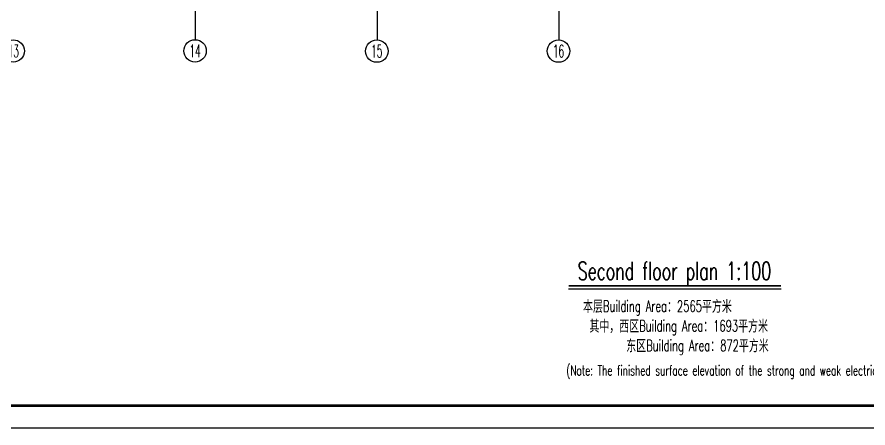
# Model space of a CAD drawing. Extents: x 824790 to 994147, y 4290613 to 4374713.
# Drawn here: x 924663 to 962588, y 4290613 to 4308939 of the extents above; entities that cross this region are included whole.
import ezdxf
from ezdxf.enums import TextEntityAlignment as Align

# ---------------------------------------------------------------- set-up
doc = ezdxf.new("R2010")
doc.units = 0
doc.header["$LTSCALE"] = 1000
doc.header["$MEASUREMENT"] = 0
doc.linetypes.add('ACAD_ISO08W100', pattern=[36, 24, -3, 6, -3])
doc.linetypes.add('DOTE', pattern=[2.42, 2, -0.2, 0.02, -0.2])
doc.layers.get('0').update_dxf_attribs({"color": 255, "linetype": 'CONTINUOUS'})
for name, color, linetype in [('A-AXIS', 3, 'CONTINUOUS'), ('A-AXIS-TEXT', 7, 'CONTINUOUS'), ('A-TEXT-CN', 31, 'CONTINUOUS'), ('A_DIM_EX1', 171, 'CONTINUOUS'), ('AXIS_TEXT', 7, 'CONTINUOUS'), ('DIM_SYMB', 3, 'CONTINUOUS'), ('DOTE', 17, 'DOTE'), ('图框', 7, 'CONTINUOUS')]:
    doc.layers.add(name, color=color, linetype=linetype)
doc.styles.add('COMPLEX', font='COMPLEX')
doc.styles.add('TONGJI-FONT', font='simplex.shx')

# ---------------------------------------------------------------- blocks, each defined once
blk = doc.blocks.new('h-_AXISO')
blk.add_circle((0, 0), 0.5)
at = {"layer": 'A-AXIS-TEXT', "style": 'COMPLEX', "width": 1.041667}
blk.add_attdef('A', text='', height=0.56, dxfattribs=at).set_placement((-0.25, -0.28), (0.25, -0.28), align=Align.FIT)
blk = doc.blocks.new('h-轴号横')
at = {"layer": 'DOTE', "linetype": 'ACAD_ISO08W100'}
for p, q in [((-2507861, -1921498), (-2507861, -1925259)), ((-2499761, -1921498), (-2499761, -1925260)), ((-2491661, -1921498), (-2491661, -1925261))]:
    blk.add_line(p, q, dxfattribs=at)
at = {"layer": 'A-AXIS'}
ref = blk.add_blockref('h-_AXISO', (-2515974, -1925758), dxfattribs=dict(at, xscale=1000, yscale=1000, zscale=1000, rotation=180))
ref.add_attrib('A', '13', dxfattribs={"layer": 'AXIS_TEXT', "height": 560, "style": 'COMPLEX', "width": 0.646552}).set_placement((-2516224, -1926038), (-2515724, -1926038), align=Align.FIT)
ref = blk.add_blockref('h-_AXISO', (-2507874, -1925755), dxfattribs=dict(at, xscale=1000, yscale=1000, zscale=1000, rotation=180))
ref.add_attrib('A', '14', dxfattribs={"layer": 'AXIS_TEXT', "height": 560, "style": 'COMPLEX', "width": 0.604839}).set_placement((-2508124, -1926035), (-2507624, -1926035), align=Align.FIT)
ref = blk.add_blockref('h-_AXISO', (-2499774, -1925762), dxfattribs=dict(at, xscale=1000, yscale=1000, zscale=1000, rotation=180))
ref.add_attrib('A', '15', dxfattribs={"layer": 'AXIS_TEXT', "height": 560, "style": 'COMPLEX', "width": 0.646552}).set_placement((-2500024, -1926042), (-2499524, -1926042), align=Align.FIT)
ref = blk.add_blockref('h-_AXISO', (-2491674, -1925761), dxfattribs=dict(at, xscale=1000, yscale=1000, zscale=1000, rotation=180))
ref.add_attrib('A', '16', dxfattribs={"layer": 'AXIS_TEXT', "height": 560, "style": 'COMPLEX', "width": 0.646552}).set_placement((-2491924, -1926041), (-2491424, -1926041), align=Align.FIT)
blk = doc.blocks.new('h-wrt')
at = {"layer": 'A_DIM_EX1'}
blk.add_blockref('h-轴号横', (-168.1, 134757.2), dxfattribs=at)
blk = doc.blocks.new('h-1')
at = {"layer": '图框'}
blk.add_line((675.75, -441.7), (2162, -441.7), dxfattribs=at)
at = {"layer": '图框', "const_width": 1.2}
blk.add_lwpolyline([(2152, -431.7), (2152, 389.3), (700.75, 389.3), (700.75, -431.7)], close=True, dxfattribs=at)

msp = doc.modelspace()

# ---------------------------------------------------------------- linework, layer by layer
at = {"layer": 'DIM_SYMB', "const_width": 70}
msp.add_lwpolyline([(949241.7, 4296955.7), (958711.9, 4296955.7)], dxfattribs=at)
at = {"layer": 'DIM_SYMB'}
msp.add_lwpolyline([(949241.7, 4296815.7), (958711.9, 4296815.7)], dxfattribs=at)

# ---------------------------------------------------------------- block references
at = {"layer": 'DOTE'}
msp.add_blockref('h-wrt', (3440638.8, 6098424.3), dxfattribs=at)
at = {"layer": '图框', "xscale": 100, "yscale": 100, "zscale": 100}
msp.add_blockref('h-1', (757214.8, 4334782.9), dxfattribs=at)

# ---------------------------------------------------------------- texts
at = {"layer": 'A-TEXT-CN', "style": 'TONGJI-FONT', "width": 0.65}
msp.add_text('Second floor plan 1:100', height=800, dxfattribs=at).set_placement((953967.5, 4297616.8), align=Align.MIDDLE_CENTER)
for s, p in [('本层Building Area：2565平方米', (953203.7, 4296003.3)), ('其中，西区Building Area：1693平方米', (954153.2, 4295123.7)), ('东区Building Area：872平方米', (954988.8, 4294245.1))]:
    msp.add_text(s, height=500, dxfattribs=at).set_placement(p, align=Align.MIDDLE)
msp.add_text('(Note: The finished surface elevation of the strong and weak electricity rooms should be 150mm higher than the aisle floor, and the finished surface elevation of the water room should be 50mm lower than the aisle floor)', height=450, dxfattribs=at).set_placement((949144.2, 4292955.8))

doc.saveas('drawing.dxf')
